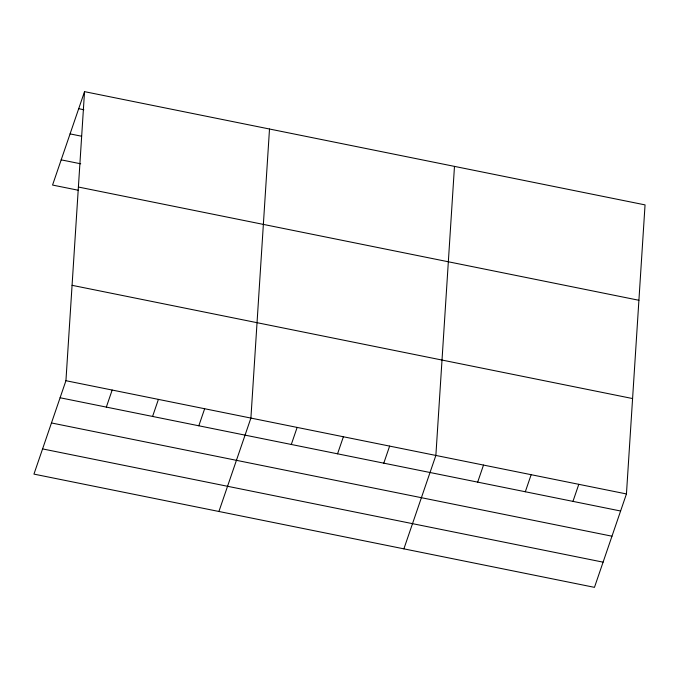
<?xml version="1.0" encoding="UTF-8"?>
<svg xmlns="http://www.w3.org/2000/svg" width="679" height="679" viewBox="0 0 679 679"><rect width="100%" height="100%" fill="white"/><g stroke="black" fill="none" stroke-linecap="round" stroke-linejoin="round"><path stroke-width="1.02" d="M65.931 380.707L84.535 91.648L645.05 204.888L626.445 493.947L594.464 587.352L33.95 474.112L65.931 380.707L626.445 493.947M269.504 129.018L250.899 418.077L218.918 511.482M454.48 166.389L435.867 455.448L403.886 548.853M84.535 91.648L52.555 185.053L78.246 190.239M106.331 407.103L112.171 390.043M152.58 416.448L158.411 399.388M198.82 425.784L204.659 408.733M291.299 444.473L297.139 427.422M337.548 453.818L343.387 436.758M383.788 463.154L389.627 446.103M477.676 482.124L483.507 465.073M525.317 491.749L531.156 474.697M572.957 501.382L578.797 484.322M78.696 108.699L83.84 109.735M70.073 133.89L81.378 136.182M61.186 159.854L80.708 163.8M78.399 187.031L638.914 300.279M72.067 285.316L632.582 398.556M60.091 397.758L620.606 511.007M51.468 422.958L611.974 536.198M42.573 448.912L603.088 562.161"/></g></svg>
